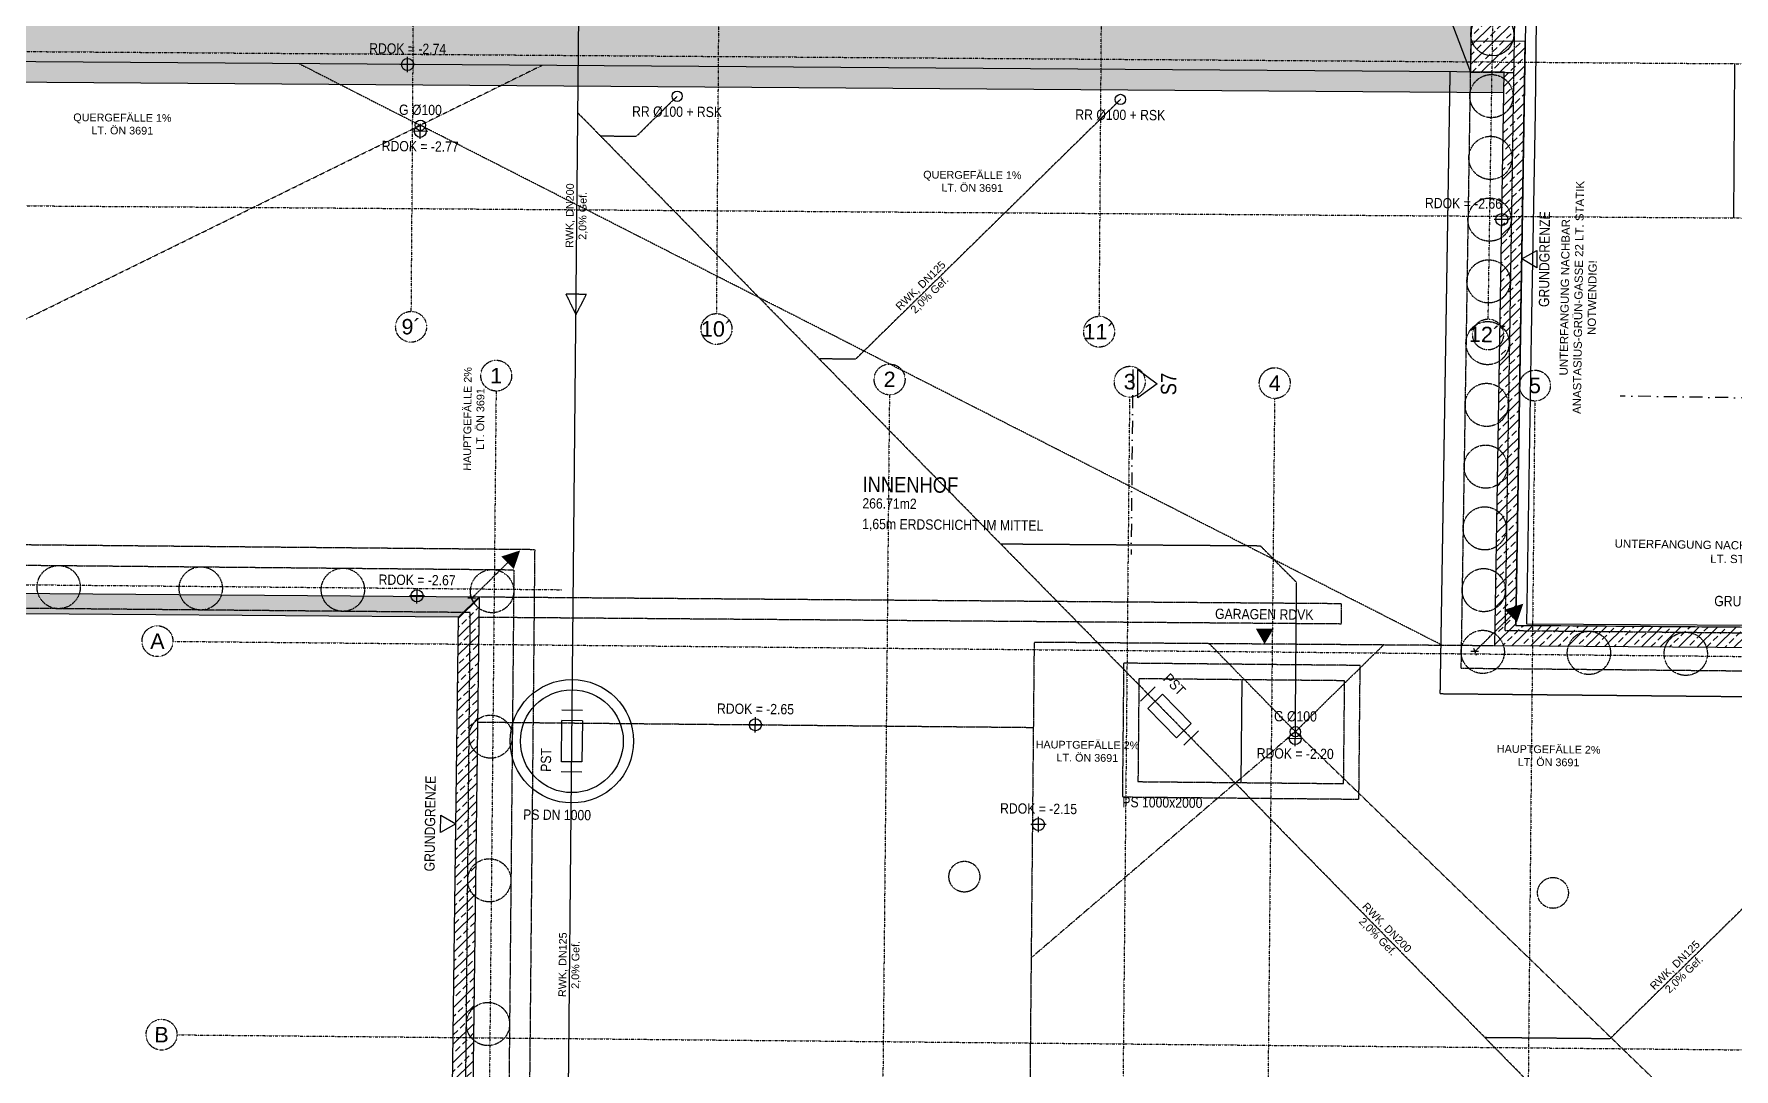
# Model space of a CAD drawing. Header units: millimetres. Extents: x 129024 to 200890, y -97881 to 32593.
# Drawn here: x 157129 to 173659, y -30143 to -20079 of the extents above; entities that cross this region are included whole.
import ezdxf
from ezdxf.enums import TextEntityAlignment as Align

# ---------------------------------------------------------------- set-up
doc = ezdxf.new("R2010")
doc.units = ezdxf.units.MM
for name, pattern in [('ACAD_ISO08W100', [36, 24, -3, 6, -3]), ('DASHDOT', [1, 0.5, -0.25, 0, -0.25]), ('HIDDEN', [0.375, 0.25, -0.125]), ('HIDDEN2', [0.1875, 0.125, -0.0625]), ('STRICHPUNKT', [1, 0.5, -0.25, 0, -0.25]), ('STRICHPUNKTX2', [2, 1, -0.5, 0, -0.5])]:
    doc.linetypes.add(name, pattern=pattern)
for name, color, linetype in [('00-TXT---------M0', 8, 'Continuous'), ('01-HID-G00-Lk2-ENTWÄSSERUNG', 8, 'HIDDEN2'), ('01-SCH-G00-Lk2-M0', 8, 'STRICHPUNKTX2'), ('01-SYM-G00-Lk2-M0', 8, 'Continuous'), ('01-TXT---------M0', 1, 'Continuous'), ('01-TXT---------PP', 1, 'Continuous'), ('01-TXT-G00-Lk2-M0', 1, 'Continuous'), ('02-AXO-G00-Lk2-M0', 8, 'STRICHPUNKT'), ('02-DIM-G00-Lk2-ACHSEN', 251, 'Continuous'), ('02-FIL-G00-Lk2-LILA', 223, 'Continuous'), ('02-FIL-G00-Lk2-STB', 8, 'Continuous'), ('02-HID-G00-Lk2-M0', 8, 'HIDDEN2'), ('02-TWA-G00-Lk2-M0', 4, 'Continuous'), ('02-TWB-G00-Lk2-M0', 5, 'Continuous'), ('02-WDA-G00-Lk2-M0', 8, 'Continuous'), ('02_PKW-G00-Lk2-M0', 6, 'Continuous'), ('03-SYM-G00-LK2-M0', 8, 'Continuous'), ('03-TXT-G00-Lk2-M0', 8, 'Continuous'), ('07-RWK-G00-Lk2-M0', 150, 'HIDDEN'), ('07-RWK-G00-Lk2-TXT', 150, 'Continuous'), ('07-SYM-G00-Lk2-M0', 8, 'Continuous'), ('07-TXT---------M0', 8, 'Continuous'), ('09-FIL-G00-LK2-BLAU', 161, 'Continuous'), ('09-NAT-G00-Lk2-PFLANZEN', 9, 'Continuous'), ('09-VER-G00-Lk2-GRUNDSTÜCKSGRENZE', 161, 'Continuous')]:
    doc.layers.add(name, color=color, linetype=linetype)
doc.layers.add('E_ERDUNG', color=150, linetype='ACAD_ISO08W100', true_color=0x0f87ff)
doc.styles.add('ARIAL', font='arial.ttf', dxfattribs={"width": 0.85})
doc.styles.add('ET_LEGENDE - Wohnung$0$ROMANS', font='romans.shx', dxfattribs={"width": 0.6})
doc.styles.get("Standard").update_dxf_attribs({"font": 'arial.ttf'})
doc.dimstyles.new('pp chromy&schneider', dxfattribs={"dimscale": 0.005, "dimtxt": 25, "dimasz": 10, "dimexe": 0, "dimexo": 0, "dimgap": 5, "dimtad": 1, "dimdec": 1, "dimlfac": 100, "dimrnd": 0.1, "dimzin": 9, "dimdsep": 46, "dimtxsty": 'ARIAL', "dimblk": 'c&s kote', "dimcen": 0, "dimse1": 1, "dimse2": 1, "dimclrd": 8, "dimclrt": 8, "dimadec": 0, "dimazin": 0, "dimtfac": 0.75, "dimtdec": 1, "dimtix": 1, "dimtmove": 2, "dimatfit": 0, "dimldrblk": 'NONE', "dimfxl": 1, "dimtolj": 1, "dimlwd": -1, "dimarcsym": 0})
pattern_1 = [(44.45009, (103083.84, -85315.77), (-88.93653, 90.66032), []), (44.45009, (103173.64, -85316.63), (-88.93653, 90.66032), [63.5, -31.75])]

# ---------------------------------------------------------------- blocks, each defined once
blk = doc.blocks.new('*U221')
for p, q in [((0, 0), (445, 445)), ((48, 0), (-48, 0)), ((-18, 44), (18, -44))]:
    blk.add_line(p, q)
blk.add_solid([(368, 523), (600, 600), (523, 368)])
at = {"style": 'ET_LEGENDE - Wohnung$0$ROMANS', "width": 0.6, "flags": 1}
for tag, p in [('RAUMBUCHNUMMER', (0, -300)), ('ANLAGE', (0, -450))]:
    blk.add_attdef(tag, text='', height=100, dxfattribs=at).set_placement(p, align=Align.MIDDLE)
for tag, p in [('TEILANLAGE_NR', (0, -600)), ('KOMPONENTE', (0, -750)), ('KOMPONENTE_NR', (0, -900)), ('BEZEICHNUNG', (0, -1050)), ('TYP', (0, -1200)), ('HERSTELLER', (0, -1350)), ('MODEL', (0, -1500)), ('LEISTUNG_MAX', (0, -1650)), ('SPEZIFISCH_1', (0, -1800)), ('SPEZIFISCH_2', (0, -1950)), ('SPEZIFISCH_3', (0, -2100)), ('SPEZIFISCH_4', (0, -2250)), ('GEWERKE_CODE', (0, -2550)), ('SPEZIFISCH_5', (0, -2400)), ('LV_POS', (0, -2700)), ('PLATZHALTER_1', (0, -3000)), ('ZAEHLER', (0, -2850)), ('PLATZHALTER_2', (0, -3150)), ('PLATZHALTER_3', (0, -3300)), ('ET_SPEZIFISCH_1', (0, -3600)), ('JOBLISTE_VDMA', (0, -3450)), ('ET_SPEZIFISCH_2', (0, -3750)), ('ET_SPEZIFISCH_3', (0, -3900)), ('ET_SPEZIFISCH_4', (0, -4050)), ('ET_SPEZIFISCH_5', (0, -4200)), ('ET_SPEZIFISCH_6', (0, -4350)), ('ET_SPEZIFISCH_7', (0, -4500))]:
    blk.add_attdef(tag, text='', height=100, dxfattribs=at).set_placement(p, align=Align.MIDDLE_CENTER)
blk = doc.blocks.new('*U234')
for p, q in [((0, 0), (445, 445)), ((48, 0), (-48, 0)), ((-18, 44), (18, -44))]:
    blk.add_line(p, q)
blk.add_solid([(368, 523), (600, 600), (523, 368)])
at = {"style": 'ET_LEGENDE - Wohnung$0$ROMANS', "width": 0.6, "flags": 1}
for tag, p in [('RAUMBUCHNUMMER', (0, -300)), ('ANLAGE', (0, -450))]:
    blk.add_attdef(tag, text='', height=100, dxfattribs=at).set_placement(p, align=Align.MIDDLE)
for tag, p in [('TEILANLAGE_NR', (0, -600)), ('KOMPONENTE', (0, -750)), ('KOMPONENTE_NR', (0, -900)), ('BEZEICHNUNG', (0, -1050)), ('TYP', (0, -1200)), ('HERSTELLER', (0, -1350)), ('MODEL', (0, -1500)), ('LEISTUNG_MAX', (0, -1650)), ('SPEZIFISCH_1', (0, -1800)), ('SPEZIFISCH_2', (0, -1950)), ('SPEZIFISCH_3', (0, -2100)), ('SPEZIFISCH_4', (0, -2250)), ('GEWERKE_CODE', (0, -2550)), ('SPEZIFISCH_5', (0, -2400)), ('LV_POS', (0, -2700)), ('PLATZHALTER_1', (0, -3000)), ('ZAEHLER', (0, -2850)), ('PLATZHALTER_2', (0, -3150)), ('PLATZHALTER_3', (0, -3300)), ('ET_SPEZIFISCH_1', (0, -3600)), ('JOBLISTE_VDMA', (0, -3450)), ('ET_SPEZIFISCH_2', (0, -3750)), ('ET_SPEZIFISCH_3', (0, -3900)), ('ET_SPEZIFISCH_4', (0, -4050)), ('ET_SPEZIFISCH_5', (0, -4200)), ('ET_SPEZIFISCH_6', (0, -4350)), ('ET_SPEZIFISCH_7', (0, -4500))]:
    blk.add_attdef(tag, text='', height=100, dxfattribs=at).set_placement(p, align=Align.MIDDLE_CENTER)
blk = doc.blocks.new('01-HK3')
blk.add_lwpolyline([(0, 0), (0.0423, 0.0732), (-0.0423, 0.0732)], close=True)
at = {"color": 0, "style": 'ARIAL', "width": 0.85}
blk.add_attdef('HEIGHT', text='', height=0.05, dxfattribs=at).set_placement((0, 0.35), align=Align.TOP_CENTER)
blk = doc.blocks.new('03-rar')
blk.add_circle((0, 0), 0.05)
at = {"layer": '01-TXT---------M0', "color": 8, "style": 'ARIAL', "width": 0.85}
blk.add_attdef('RR', text='', height=0.1, dxfattribs=at).set_placement((0, 0.1), align=Align.CENTER)
blk = doc.blocks.new('01-SQM')
at = {"layer": '01-TXT---------M0', "color": 1, "style": 'ARIAL', "width": 0.85}
blk.add_attdef('ROOM', (0, 0), '', height=0.15, dxfattribs=at)
blk.add_attdef('AREA', text='', height=0.1, dxfattribs=at).set_placement((0, -0.06), align=Align.TOP_LEFT)
at = {"layer": '01-TXT---------PP', "color": 1, "style": 'ARIAL', "width": 0.85}
blk.add_attdef('NR', text='', height=0.15, dxfattribs=at).set_placement((-0.117, 0), align=Align.RIGHT)
blk.add_attdef('FLOOR', text='', height=0.1, dxfattribs=at).set_placement((0, -0.26), align=Align.TOP_LEFT)
blk = doc.blocks.new('03-PST')
for p, q in [((0, -0.1), (0, 0.1)), ((0.1, -0.1), (0.1, 0.1)), ((0.1, 0.1), (0.5, 0.1)), ((0.5, -0.1), (0.5, 0.1)), ((0.6, -0.1), (0.6, 0.1)), ((0.5, -0.1), (0.1, -0.1))]:
    blk.add_line(p, q)
at = {"layer": '01-TXT---------M0', "color": 8, "style": 'ARIAL', "width": 0.85}
blk.add_attdef('KS', text='', height=0.1, dxfattribs=at).set_placement((0, 0.3), align=Align.TOP_LEFT)
blk = doc.blocks.new('schnittführung')
at = {"color": 4, "linetype": 'DASHDOT', "ltscale": 0.25}
blk.add_line((0.237, -0.138), (0.237, 1.662), dxfattribs=at)
blk.add_line((0.237, -0.138), (0.237, 1.662), dxfattribs=at)
blk.add_line((0.237, -0.138), (0.237, 1.662), dxfattribs=at)
at = {"color": 4}
blk.add_lwpolyline([(0.187, 0.138), (0.187, -0.138), (0, 0)], close=True, dxfattribs=at)
at = {"layer": '07-TXT---------M0', "color": 9, "style": 'ARIAL', "text_generation_flag": 6, "width": 0.85}
blk.add_attdef('SCHNITT', text='', height=0.15, rotation=270, dxfattribs=at).set_placement((-0.037, 0), align=Align.CENTER)
blk = doc.blocks.new('01-HK2')
for p, q in [((0.098, 0), (-0.098, 0)), ((0, -0.098), (0, 0.098))]:
    blk.add_line(p, q)
blk.add_circle((0, 0), 0.0773)
at = {"layer": '01-TXT---------M0', "color": 8, "style": 'ARIAL', "width": 0.85}
blk.add_attdef('HEIGHT', text='', height=0.1, rotation=360, dxfattribs=at).set_placement((0, 0.132), align=Align.BOTTOM_CENTER)
blk = doc.blocks.new('01-hk4')
blk.add_lwpolyline([(0, 0, 0, 0.270625, 0), (0, 0.234375, 0.270625, 0.270625, 0)], format="xyseb")
at = {"layer": '00-TXT---------M0', "color": 8, "style": 'ARIAL', "width": 0.85}
blk.add_attdef('HEIGHT', text='', height=0.1, dxfattribs=at).set_placement((0, 0.35), align=Align.CENTER)
blk = doc.blocks.new('c&s kote')
at = {"color": 8}
for p, q in [((0, -2), (0, 2)), ((0, 2), (0, -2)), ((-2, 0), (2, 0)), ((2, 0), (-2, 0))]:
    blk.add_line(p, q, dxfattribs=at)
blk.add_circle((0, 0), 0.5, dxfattribs=at)
blk = doc.blocks.new('*D555')
at = {"layer": '02-DIM-G00-Lk2-ACHSEN', "color": 8, "transparency": 16777216}
blk.add_arc((189767, -26285), 378, 359.4577, 89.4425, dxfattribs=at)
at = {"layer": 'Defpoints', "color": 0, "transparency": 16777216}
for p in [(189791, -23821), (158479, -25985), (190096, -26099), (192167, -26308), (189455, -58747)]:
    blk.add_point(p, dxfattribs=at)
at = {"layer": '02-DIM-G00-Lk2-ACHSEN', "color": 8, "transparency": 16777216, "xscale": 0.05, "yscale": 0.05, "zscale": 0.05}
for p, rotation in [((189771, -25907), 179.44630059339), ((190145, -26289), 269.4538743099132)]:
    blk.add_blockref('c&s kote', p, dxfattribs=dict(at, rotation=rotation))
at = {"layer": '02-DIM-G00-Lk2-ACHSEN', "color": 8, "transparency": 16777216, "insert": (190037, -26020), "char_height": 0.125, "attachment_point": 5, "rotation": 314.4501, "style": 'ARIAL'}
blk.add_mtext('\\A1;90.00°', dxfattribs=at)
blk = doc.blocks.new('_None')
blk = doc.blocks.new('*D522')
at = {"layer": '02-DIM-G00-Lk2-ACHSEN', "color": 8, "transparency": 16777216}
blk.add_arc((171470, -9952), 842, 359.5958, 89.1022, dxfattribs=at)
at = {"layer": 'Defpoints', "color": 0, "transparency": 16777216}
for p in [(171537, -5652), (172204, -9538), (148721, -9790), (174038, -9970), (171269, -22851)]:
    blk.add_point(p, dxfattribs=at)
at = {"layer": '02-DIM-G00-Lk2-ACHSEN', "color": 8, "transparency": 16777216, "xscale": 0.05, "yscale": 0.05, "zscale": 0.05}
for p, rotation in [((171483, -9110), 179.103852686887), ((172312, -9958), 269.5940915362349)]:
    blk.add_blockref('c&s kote', p, dxfattribs=dict(at, rotation=rotation))
at = {"layer": '02-DIM-G00-Lk2-ACHSEN', "color": 8, "transparency": 16777216, "insert": (172072, -9363), "char_height": 0.125, "attachment_point": 5, "rotation": 314.349, "style": 'ARIAL'}
blk.add_mtext('\\A1;89.51°', dxfattribs=at)
blk = doc.blocks.new('*D523')
at = {"layer": '02-DIM-G00-Lk2-ACHSEN', "color": 8, "transparency": 16777216}
blk.add_arc((167569, -11374), 501, 359.5981, 89.5867, dxfattribs=at)
at = {"layer": 'Defpoints', "color": 0, "transparency": 16777216}
for p in [(167610, -5625), (148700, -11240), (168004, -11127), (174028, -11420), (167487, -22824)]:
    blk.add_point(p, dxfattribs=at)
at = {"layer": '02-DIM-G00-Lk2-ACHSEN', "color": 8, "transparency": 16777216, "xscale": 0.05, "yscale": 0.05, "zscale": 0.05}
for p, rotation in [((167572, -10873), 179.5895318791225), ((168070, -11378), 269.5952504279367)]:
    blk.add_blockref('c&s kote', p, dxfattribs=dict(at, rotation=rotation))
at = {"layer": '02-DIM-G00-Lk2-ACHSEN', "color": 8, "transparency": 16777216, "insert": (167926, -11023), "char_height": 0.125, "attachment_point": 5, "rotation": 314.5924, "style": 'ARIAL'}
blk.add_mtext('\\A1;90.00°', dxfattribs=at)
blk = doc.blocks.new('*D537')
at = {"layer": '02-DIM-G00-Lk2-ACHSEN', "color": 8, "transparency": 16777216}
blk.add_arc((161316, -55407), 947, 178.7656, 269.4471, dxfattribs=at)
at = {"layer": 'Defpoints', "color": 0, "transparency": 16777216}
for p in [(161622, -23551), (158274, -55341), (160488, -55865), (191881, -56067), (161287, -58477)]:
    blk.add_point(p, dxfattribs=at)
at = {"layer": '02-DIM-G00-Lk2-ACHSEN', "color": 8, "transparency": 16777216, "xscale": 0.05, "yscale": 0.05, "zscale": 0.05}
for p, rotation in [((160370, -55386), 88.76408441988075), ((161307, -56353), 359.4485741282728)]:
    blk.add_blockref('c&s kote', p, dxfattribs=dict(at, rotation=rotation))
at = {"layer": '02-DIM-G00-Lk2-ACHSEN', "color": 8, "transparency": 16777216, "insert": (160637, -56065), "char_height": 0.125, "attachment_point": 5, "rotation": 314.1063, "style": 'ARIAL'}
blk.add_mtext('\\A1;90.69°', dxfattribs=at)
blk = doc.blocks.new('*D538')
at = {"layer": '02-DIM-G00-Lk2-ACHSEN', "color": 8, "transparency": 16777216}
blk.add_arc((189482, -56015), 916, 269.4532, 358.7594, dxfattribs=at)
at = {"layer": 'Defpoints', "color": 0, "transparency": 16777216}
for p in [(189791, -23821), (158274, -55341), (191881, -56067), (189929, -56815), (189455, -58747)]:
    blk.add_point(p, dxfattribs=at)
at = {"layer": '02-DIM-G00-Lk2-ACHSEN', "color": 8, "transparency": 16777216, "xscale": 0.05, "yscale": 0.05, "zscale": 0.05}
for p, rotation in [((190398, -56035), 88.7610078103221), ((189473, -56931), 179.4516507379268)]:
    blk.add_blockref('c&s kote', p, dxfattribs=dict(at, rotation=rotation))
at = {"layer": '02-DIM-G00-Lk2-ACHSEN', "color": 8, "transparency": 16777216, "insert": (190119, -56673), "char_height": 0.125, "attachment_point": 5, "rotation": 44.1063, "style": 'ARIAL'}
blk.add_mtext('\\A1;89.31°', dxfattribs=at)
blk = doc.blocks.new('*D542')
at = {"layer": '02-DIM-G00-Lk2-ACHSEN', "color": 8, "transparency": 16777216}
blk.add_line((173664, -20368), (173654, -21868), dxfattribs=at)
at = {"layer": 'Defpoints', "color": 0, "transparency": 16777216}
for p in [(173964, -20370), (173654, -21868), (173954, -21870)]:
    blk.add_point(p, dxfattribs=at)
at = {"layer": '02-DIM-G00-Lk2-ACHSEN', "color": 8, "transparency": 16777216, "xscale": 0.05, "yscale": 0.05, "zscale": 0.05}
for p, rotation in [((173664, -20368), 89.59237054956323), ((173654, -21868), 269.5923705495632)]:
    blk.add_blockref('c&s kote', p, dxfattribs=dict(at, rotation=rotation))
at = {"layer": '02-DIM-G00-Lk2-ACHSEN', "color": 8, "transparency": 16777216, "insert": (173659, -21118), "char_height": 0.125, "attachment_point": 5, "rotation": 89.5924, "style": 'ARIAL'}
blk.add_mtext('\\A1;150000', dxfattribs=at)

msp = doc.modelspace()

# ---------------------------------------------------------------- hatches: boundary and pattern name
at = {"layer": '02-FIL-G00-Lk2-LILA'}
h = msp.add_hatch(dxfattribs=at)
h.set_pattern_fill('HONEY', color=256, scale=20, angle=106.49662873, style=0)
h.set_pattern_definition([(359.45009, (103083.837, -85315.77), (95.773412, 54.075892), [63.5, -127]), (119.45009, (103083.837, -85315.77), (-94.717802, 55.904262), [63.5, -127]), (59.45009, (103083.837, -85315.77), (1.05561, 109.980154), [-127, 63.5])])
h.paths.add_polyline_path([(171424.2247, -20452.0922), (146086.396, -20271.6753), (146283.5554, -20473.199), (171421.0113, -20652.0328)])
at = {"layer": '02-FIL-G00-Lk2-STB'}
h = msp.add_hatch(dxfattribs=at)
h.set_pattern_fill('ANSI33', color=256, scale=20, angle=106.49662873, style=0)
h.set_pattern_definition(pattern_1)
h.paths.add_polyline_path([(148597.2016, -7998.5256), (148394.2449, -8198.1508), (148365.7268, -10137.7502), (153127.0102, -10171.6231), (153377.0082, -10173.4016), (171054.4824, -10299.1633), (170924.1307, -18648.4473), (170920.2274, -18898.4642), (170903.8365, -19948.3358), (171093.8279, -20444.0036), (171255.3125, -10100.587), (148568.6679, -9939.1889)])
h = msp.add_hatch(dxfattribs=at)
h.set_pattern_fill('ANSI33', color=256, scale=20, angle=106.49662873, style=0)
h.set_pattern_definition(pattern_1)
h.paths.add_polyline_path([(171669.4518, -10479.0159, 0.9258367084), (171252.2641, -10442.8056), (171251.2977, -10504.7103, 0.9314361454)])
h.paths.add_polyline_path([(171660.0784, -11079.3985, 0.9258367084), (171242.8908, -11043.1883), (171241.9243, -11105.093, 0.9314361454)])
h.paths.add_polyline_path([(171650.705, -11679.7811, 0.9258367085), (171233.5174, -11643.5709), (171232.5509, -11705.4756, 0.9314361455)])
h.paths.add_polyline_path([(171641.3317, -12280.1637, 0.9258367077), (171224.1441, -12243.9535), (171223.1776, -12305.8582, 0.9314361447)])
h.paths.add_polyline_path([(171631.9583, -12880.5463, 0.9258367077), (171214.7707, -12844.3361), (171213.8042, -12906.2408, 0.9314361447)])
h.paths.add_polyline_path([(171622.585, -13480.929, 0.9258367078), (171205.3973, -13444.7187), (171204.4309, -13506.6234, 0.9314361448)])
h.paths.add_polyline_path([(171613.2116, -14081.3116, 0.925836707), (171196.024, -14045.1014), (171195.0575, -14107.0061, 0.931436144)])
h.paths.add_polyline_path([(171603.8382, -14681.6942, 0.925836707), (171186.6506, -14645.484), (171185.6841, -14707.3887, 0.931436144)])
h.paths.add_polyline_path([(171594.4649, -15282.0768, 0.9258367071), (171177.2773, -15245.8666), (171176.3108, -15307.7713, 0.9314361441)])
h.paths.add_polyline_path([(171167.9039, -15846.2492), (171166.9374, -15908.1539, 0.9314361433), (171585.0915, -15882.4594, 0.9258367063)])
h.paths.add_polyline_path([(171575.7182, -16482.8421, 0.9258367063), (171158.5305, -16446.6318), (171157.5641, -16508.5365, 0.9314361433)])
h.paths.add_polyline_path([(171149.1572, -17047.0145), (171148.1907, -17108.9191, 0.9314361434), (171566.3448, -17083.2247, 0.9258367064)])
h.paths.add_polyline_path([(171556.9714, -17683.6073, 0.9258367056), (171139.7838, -17647.3971), (171138.8173, -17709.3018, 0.9314361426)])
h.paths.add_polyline_path([(171130.4104, -18247.7797), (171129.444, -18309.6844, 0.9314361417), (171547.5981, -18283.9899, 0.9258367048)])
h.paths.add_polyline_path([(171121.0371, -18848.1623), (171120.0706, -18910.067, 0.9314361427), (171538.2247, -18884.3725, 0.9258367057)])
h.paths.add_polyline_path([(171111.6637, -19448.5449), (171110.6973, -19510.4496, 0.9314361419), (171528.8514, -19484.7552, 0.9258367049)])
h.paths.add_polyline_path([(171102.2904, -20048.9275), (171101.3239, -20110.8322, 0.0479018492), (171110.4006, -20149.9381), (171507.6015, -20152.7707, 0.0823010963), (171519.478, -20085.1378, 0.9258367049)])
h = msp.add_hatch(dxfattribs=at)
h.set_pattern_fill('ANSI33', color=256, scale=20, angle=106.49662873, style=0)
h.set_pattern_definition(pattern_1)
h.paths.add_polyline_path([(171093.7383, -20449.7389), (171093.8279, -20444.0036), (170903.8365, -19948.3358), (146088.0688, -19771.7906), (145845.3999, -19273.4747), (145497.5076, -19518.3866), (145417.8614, -24935.3632), (145974.4555, -25140.575), (146014.9034, -25140.9531), (146086.396, -20271.6753)])
h = msp.add_hatch(dxfattribs=at)
h.set_pattern_fill('ANSI33', color=256, scale=20, angle=106.49662873, style=0)
h.set_pattern_definition(pattern_1)
h.paths.add_polyline_path([(171629.0472, -20153.6368), (171100.7144, -20149.869), (171096.0325, -20449.7553), (171424.2247, -20452.0922), (171334.6071, -26028.2233), (176518.4945, -26067.435), (176515.8032, -26347.8284), (176765.7917, -26350.2278), (176770.4074, -25869.3347), (171537.8227, -25829.7547)])
h = msp.add_hatch(dxfattribs=at)
h.set_pattern_fill('ANSI33', color=256, scale=20, angle=106.49662873, style=0)
h.set_pattern_definition(pattern_1)
h.paths.add_polyline_path([(146010.7087, -25432.5203), (146014.9847, -25140.9538), (145814.9093, -25139.0835), (145807.6772, -25630.9628), (161255.0372, -25749.9176), (161457.5708, -25551.4713)])
h = msp.add_hatch(dxfattribs=at)
h.set_pattern_fill('ANSI33', color=256, scale=20, angle=106.49662873, style=0)
h.set_pattern_definition(pattern_1)
h.paths.add_polyline_path([(161457.5708, -25551.4713), (161255.0372, -25749.9176), (161129.4329, -35650.5841), (161695.784, -35656.02), (161698.1834, -35406.0315), (161332.596, -35402.5225)])

# ---------------------------------------------------------------- linework, layer by layer
at = {"layer": '01-HID-G00-Lk2-ENTWÄSSERUNG'}
for p in [(159709.3814, -20368.6772), (162069.8068, -20385.4845), (156720.7511, -23012.1748), (170824.2093, -26024.3626)]:
    msp.add_line(p, (160885.4113, -20967.0899), dxfattribs=at)
for points in [[(169393.5369, -26863.08), (168556.3872, -26007.2084)], [(169393.5367, -26863.08), (170250.4283, -26020.0224)], [(169393.5368, -26863.0801), (166824.5004, -29061.2511)], [(169393.5368, -26863.0801), (176445.2602, -33697.5353)]]:
    msp.add_lwpolyline(points, dxfattribs=at)
at = {"layer": '02-AXO-G00-Lk2-M0'}
msp.add_line((171268.5683, -22851.004), (171537.0771, -5652.479), dxfattribs=at)
for points in [[(160797.5368, -22776.5106), (160919.8985, -5576.9458)], [(163767.4616, -22797.6393), (163889.8234, -5598.0746)], [(167487.3675, -22824.1036), (167609.7292, -5624.5389)], [(145987.9649, -20171.0885), (173964.2234, -20370.1182), (173964.2234, -20370.1182)], [(145965.912, -21670.9696), (173953.5523, -21870.0803), (173953.5523, -21870.0803)], [(161621.9597, -23551.0557), (161286.7388, -58476.8888)], [(165446.7835, -23587.7667), (165111.5626, -58513.5998)], [(167781.6757, -23610.1772), (167446.4548, -58536.0103)], [(169191.611, -23623.7099), (168856.3901, -58549.543)], [(171721.4945, -23647.9919), (171386.2736, -58573.825)], [(129324.1013, -25174.8125), (162261.567, -25482.6383)], [(158479.1939, -25984.7041), (192166.906, -26308.0414)], [(158519.1117, -29810.2622), (192130.195, -30132.864)]]:
    msp.add_lwpolyline(points, dxfattribs=at)
for centre in [(160795.3315, -22926.4987), (163765.2564, -22947.6275), (167485.1622, -22974.0917), (171267.5012, -23001.0002), (161623.3993, -23401.0627), (165448.2232, -23437.7736), (167783.1154, -23460.1841), (169193.0507, -23473.7168), (171722.9341, -23497.9988), (158329.2008, -25983.2645), (158369.1186, -29808.8225)]:
    msp.add_circle(centre, 150, dxfattribs=at)
at = {"layer": '02-FIL-G00-Lk2-STB'}
for points in [[(170903.8365, -19948.3358), (171096.0325, -20449.7553)], [(161457.5708, -25551.4713), (161255.0372, -25749.9176)]]:
    msp.add_lwpolyline(points, dxfattribs=at)
at = {"layer": '02-HID-G00-Lk2-M0', "color": 4}
for p, q in [((171684.1679, -9683.6274), (171431.3205, -25879.0078)), ((171257.6067, -10100.6034), (171003.2693, -26244.9164)), ((161371.2799, -25704.5225), (134239.0742, -25450.8913)), ((161165.2386, -47171.4584), (161371.2799, -25704.5225)), ((171431.3205, -25879.0078), (188789.263, -26045.6107)), ((171003.2693, -26244.9164), (176516.2831, -26297.8307))]:
    msp.add_line(p, q, dxfattribs=at)
at = {"layer": '02-HID-G00-Lk2-M0'}
for points in [[(170896.0304, -20448.3312), (170799.3652, -26492.9708), (176513.8837, -26547.8192)], [(146017.9199, -24940.9725), (161997.2034, -25090.3465), (161895.7748, -35657.9395)], [(161457.5797, -25551.4819), (169839.9938, -25616.032), (169838.4537, -25816.0261), (161456.541, -25751.4798)]]:
    msp.add_lwpolyline(points, dxfattribs=at)
at = {"layer": '02-HID-G00-Lk2-M0', "color": 4}
for points in [[(171096.0325, -20449.7553), (171516.037, -20452.7453)], [(146014.9861, -25140.9538), (161795.2926, -25288.4678), (161698.9512, -35326.0352)]]:
    msp.add_lwpolyline(points, dxfattribs=at)
for centre in [(171300.1143, -20683.5049), (171290.7409, -21283.8875), (171281.3676, -21884.2701), (171271.9942, -22484.6527), (171262.6209, -23085.0354), (171253.2475, -23685.418), (171243.8741, -24285.8006), (171234.5008, -24886.1832), (157368.6199, -25457.0965), (158750.3569, -25470.013), (160132.0938, -25482.9294), (161583.2863, -25496.4951), (171225.1274, -25486.5658), (171215.7541, -26086.9485), (172247.7961, -26096.8541), (173189.7741, -26105.8953), (161569.7094, -26911.0392), (161556.3008, -28308.0425), (161542.8923, -29705.0458)]:
    msp.add_circle(centre, 210, dxfattribs=at)
at = {"layer": '02-TWA-G00-Lk2-M0'}
msp.add_line((171257.6067, -10100.6034), (171096.0325, -20449.7553), dxfattribs=at)
for points in [[(176765.7917, -26350.2278), (176770.4074, -25869.3347), (171537.8227, -25829.7547), (171629.0472, -20153.6368), (171100.7144, -20149.869)], [(146086.396, -20271.6753), (146010.7087, -25432.5203), (161457.5708, -25551.4713), (161332.596, -35402.5225), (176427.505, -35547.4047)], [(176427.505, -35547.4047), (176518.4945, -26067.435), (171334.6071, -26028.2233), (171424.2247, -20452.0922), (146086.396, -20271.6753), (146014.9034, -25140.9531)]]:
    msp.add_lwpolyline(points, dxfattribs=at)
at = {"layer": '02-TWA-G00-Lk2-M0', "linetype": 'HIDDEN2'}
for points in [[(166853.5078, -25994.3275), (166808.5952, -30743.3792)], [(171334.6071, -26028.2233), (166853.5078, -25994.3276)], [(161440.9065, -26769.4097), (166845.63, -26821.2847)]]:
    msp.add_lwpolyline(points, dxfattribs=at)
for points in [[(170023.934, -26219.1015), (167724.04, -26197.0269), (167711.5631, -27496.9671), (170011.4571, -27519.0416)], [(169872.5013, -26367.655), (167872.5934, -26348.4597), (167862.9958, -27348.4136), (169862.9037, -27367.6089)]]:
    msp.add_lwpolyline(points, close=True, dxfattribs=at)
at = {"layer": '02-TWA-G00-Lk2-M0'}
for centre, radius in [((171309.4877, -20083.1223), 210), ((162358.6205, -26955.6952), 600), ((162358.6205, -26955.6952), 500)]:
    msp.add_circle(centre, radius, dxfattribs=at)
at = {"layer": '02-TWB-G00-Lk2-M0'}
msp.add_lwpolyline([(189184.8383, -7788.0671), (188825.2094, -25775.463), (188756.7243, -25775.2752), (188756.3082, -25918.8575), (171644.2507, -25817.8952), (171691.1852, -23003.6579), (171727.251, -20840.8822), (171763.3186, -17534.1062), (171807.3596, -13682.092), (171840.0936, -7824.4043), (176236.4816, -7784.6371), (176233.768, -7484.6494), (189184.8383, -7788.0671)], dxfattribs=at)
at = {"layer": '02-WDA-G00-Lk2-M0'}
msp.add_lwpolyline([(171421.0113, -20652.0328), (146283.5554, -20473.199), (146213.1226, -25434.079)], dxfattribs=at)
at = {"layer": '02_PKW-G00-Lk2-M0', "linetype": 'HIDDEN'}
for p, q in [((170896.0304, -20448.3312), (170799.3652, -26492.9708)), ((170801.6592, -26492.9928), (176513.8837, -26547.8192))]:
    msp.add_line(p, q, dxfattribs=at)
at = {"layer": '03-SYM-G00-LK2-M0'}
for points in [[(157861.514, -21155.5825, 0, 0, 0), (158111.5077, -21157.3611, 50, 0, 0), (158261.5039, -21158.4282, 0, 0, 0)], [(166375.5638, -21714.6662, 0, 0, 0), (166125.5701, -21712.8877, 50, 0, 0), (165975.5739, -21711.8206, 0, 0, 0)], [(161606.3883, -23948.8088, 0, 0, 0), (161608.1668, -23698.8151, 50, 0, 0), (161609.2339, -23548.8189, 0, 0, 0)], [(167244.6774, -27253.7813, 0, 0, 0), (167494.6659, -27256.1807, 50, 0, 0), (167644.659, -27257.6204, 0, 0, 0)], [(171729.2885, -27296.825, 0, 0, 0), (171979.2769, -27299.2244, 50, 0, 0), (172129.27, -27300.664, 0, 0, 0)]]:
    msp.add_lwpolyline(points, format="xyseb", dxfattribs=at)
at = {"layer": '07-RWK-G00-Lk2-M0'}
for p, q in [((162417.2576, -20846.4413), (176134.5055, -34829.5595)), ((176217.765, -26154.9591), (172451.7406, -29849.3775)), ((172451.7406, -29849.3775), (171237.583, -29837.7239))]:
    msp.add_line(p, q, dxfattribs=at)
for points in [[(164970.8161, -35147.4291), (162306.0678, -32431.0321), (162426.4565, -19888.0257)], [(162986.4958, -21073.3045), (163382.4824, -20684.8471)], [(167692.6816, -20715.8214), (165117.3704, -23241.5514), (164763.4959, -23238.1549)], [(162636.512, -21069.9453), (162986.4958, -21073.3045)], [(162398.4078, -22810.3553), (162500.3227, -22611.3243), (162300.3319, -22609.4047), (162398.4078, -22810.3553)], [(169055.2452, -25057.7847), (166530.9107, -25039.826)], [(169405.0415, -25412.5937), (169054.0122, -25056.5341)], [(169393.5368, -26863.0801), (169402.1958, -25812.5836), (169405.0415, -25412.5937)]]:
    msp.add_lwpolyline(points, dxfattribs=at)
at = {"layer": '07-RWK-G00-Lk2-TXT'}
for points in [[(162556.2116, -21998.0166, 0, 0, 0), (162559.0909, -21698.0304, 50, 0, 0), (162560.5305, -21548.0373, 0, 0, 0)], [(166009.9052, -22576.1119, 0, 0, 0), (165795.747, -22786.1982, 50, 0, 0), (165688.6679, -22891.2414, 0, 0, 0)], [(170232.7189, -29027.5811, 0, 0, 0), (170022.6326, -28813.4229, 50, 0, 0), (169917.5895, -28706.3438, 0, 0, 0)], [(162486.3113, -29280.7514, 0, 0, 0), (162489.1906, -28980.7652, 50, 0, 0), (162490.6303, -28830.7721, 0, 0, 0)], [(173344.2754, -29183.938, 0, 0, 0), (173130.1172, -29394.0243, 50, 0, 0), (173023.0381, -29499.0675, 0, 0, 0)]]:
    msp.add_lwpolyline(points, format="xyseb", dxfattribs=at)
at = {"layer": '07-SYM-G00-Lk2-M0'}
msp.add_lwpolyline([(168872.5474, -26358.0573), (168862.9497, -27358.0113)], dxfattribs=at)
at = {"layer": '09-NAT-G00-Lk2-PFLANZEN', "linetype": 'HIDDEN2'}
for centre in [(166175.0267, -28272.398), (171898.3608, -28430.4211)]:
    msp.add_ellipse(centre, major_axis=(-85.5687, -123.199), ratio=1, start_param=3.926990817, end_param=10.2101761242, dxfattribs=at)
at = {"layer": '09-VER-G00-Lk2-GRUNDSTÜCKSGRENZE'}
msp.add_lwpolyline([(188528.9993, -56287.8298), (177367.665, -56053.4002), (160875.1827, -55691.6693), (161255.0372, -25749.9176), (134337.7329, -25542.6367), (134207.7502, -25540.7255), (134445.4422, -9374.574), (134473.5568, -7462.4191), (149467.7538, -7490.1338), (171830.0135, -7649.2242), (171537.8227, -25829.7547), (171672.0437, -25830.1354), (188820.0651, -25962.1865)], close=True, dxfattribs=at)

# ---------------------------------------------------------------- block references
at = {"layer": '01-SCH-G00-Lk2-M0'}
ref = msp.add_blockref('schnittführung', (168048.9146, -23481.6127), dxfattribs=dict(at, xscale=1000, yscale=1000, zscale=1000, rotation=179.4500874523841))
ref.add_attrib('SCHNITT', 'S7', dxfattribs={"layer": '07-TXT---------M0', "color": 9, "height": 150, "rotation": 89.45008745, "style": 'ARIAL', "width": 0.85}).set_placement((168086.1722, -23481.9703), align=Align.TOP_CENTER)
ref = msp.add_blockref('schnittführung', (174210.4693, -23860.8845), dxfattribs=dict(at, xscale=1000, yscale=1000, zscale=1000, rotation=89.15763677714243))
ref.add_attrib('SCHNITT', 'S10', dxfattribs={"layer": '07-TXT---------M0', "color": 9, "height": 150, "rotation": 359.15763678, "style": 'ARIAL', "width": 0.85}).set_placement((174209.9215, -23898.1398), align=Align.TOP_CENTER)
at = {"layer": '01-SYM-G00-Lk2-M0'}
ref = msp.add_blockref('01-HK2', (160761.0281, -20376.1654), dxfattribs=dict(at, xscale=757.5757580624572, yscale=757.5757580613007, zscale=757.5757580681662, rotation=359.4500874686585))
ref.add_attrib('HEIGHT', 'RDOK = -2.74', dxfattribs={"layer": '01-TXT---------M0', "color": 8, "height": 100, "rotation": 359.45008747, "style": 'ARIAL', "width": 0.85}).set_placement((160761.7404, -20301.95), align=Align.BOTTOM_CENTER)
ref = msp.add_blockref('01-HK2', (160884.849, -21025.681), dxfattribs=dict(at, xscale=757.5757580624572, yscale=757.5757580613007, zscale=757.5757580681662, rotation=359.4500874686585))
ref.add_attrib('HEIGHT', 'RDOK = -2.77', dxfattribs={"layer": '01-TXT---------M0', "color": 8, "height": 100, "rotation": 359.45008747, "style": 'ARIAL', "width": 0.85}).set_placement((160883.4271, -21251.4581), align=Align.BOTTOM_CENTER)
ref = msp.add_blockref('01-HK2', (171401.4732, -21883.719), dxfattribs=dict(at, xscale=757.5757580624572, yscale=757.5757580613007, zscale=757.5757580681662, rotation=359.4500874686585))
ref.add_attrib('HEIGHT', 'RDOK = -2.66', dxfattribs={"layer": '01-TXT---------M0', "color": 8, "height": 100, "rotation": 359.45008747, "style": 'ARIAL', "width": 0.85}).set_placement((171402.1855, -21809.5037), align=Align.BOTTOM_RIGHT)
ref = msp.add_blockref('01-HK2', (160852.7399, -25542.0037), dxfattribs=dict(at, xscale=757.5757580624572, yscale=757.5757580613007, zscale=757.5757580681662, rotation=359.4500874686585))
ref.add_attrib('HEIGHT', 'RDOK = -2.67', dxfattribs={"layer": '01-TXT---------M0', "color": 8, "height": 100, "rotation": 359.45008747, "style": 'ARIAL', "width": 0.85}).set_placement((160853.4522, -25467.7883), align=Align.BOTTOM_CENTER)
ref = msp.add_blockref('01-hk4', (169094.0575, -26011.2755), dxfattribs=dict(at, xscale=-640.0000004352173, yscale=640.0000004059359, zscale=640.0000004327276, rotation=359.4500795667895))
ref.add_attrib('HEIGHT', 'GARAGEN RDVK', dxfattribs={"layer": '00-TXT---------M0', "color": 8, "extrusion": (0, 0, -1), "height": 100, "rotation": 0.54992042, "style": 'ARIAL', "text_generation_flag": 2, "width": 0.85}).set_placement((-169090.395, -25800.9816), align=Align.BOTTOM_CENTER)
ref = msp.add_blockref('01-HK2', (164142.9064, -26795.7022), dxfattribs=dict(at, xscale=757.5757580624572, yscale=757.5757580613007, zscale=757.5757580681662, rotation=359.4500874686585))
ref.add_attrib('HEIGHT', 'RDOK = -2.65', dxfattribs={"layer": '01-TXT---------M0', "color": 8, "height": 100, "rotation": 359.45008747, "style": 'ARIAL', "width": 0.85}).set_placement((164143.6187, -26721.4869), align=Align.BOTTOM_CENTER)
ref = msp.add_blockref('01-HK2', (169392.892, -26930.2645), dxfattribs=dict(at, xscale=757.5757580624572, yscale=757.5757580613007, zscale=757.5757580681662, rotation=359.4500874686585))
ref.add_attrib('HEIGHT', 'RDOK = -2.20', dxfattribs={"layer": '01-TXT---------M0', "color": 8, "height": 100, "rotation": 359.45008747, "style": 'ARIAL', "width": 0.85}).set_placement((169391.4701, -27156.0415), align=Align.BOTTOM_CENTER)
ref = msp.add_blockref('01-HK2', (166895.2966, -27765.7853), dxfattribs=dict(at, xscale=757.5757580624572, yscale=757.5757580613007, zscale=757.5757580681662, rotation=359.4500874686585))
ref.add_attrib('HEIGHT', 'RDOK = -2.15', dxfattribs={"layer": '01-TXT---------M0', "color": 8, "height": 100, "rotation": 359.45008747, "style": 'ARIAL', "width": 0.85}).set_placement((166896.0089, -27691.57), align=Align.BOTTOM_CENTER)
at = {"layer": '01-TXT-G00-Lk2-M0', "xscale": 1000, "yscale": 1000, "zscale": 1000, "rotation": 359.4500874460895}
msp.add_blockref('01-SQM', (165184.5243, -24532.438), dxfattribs=at).add_auto_attribs({'ROOM': 'INNENHOF', 'AREA': '266.71m2', 'FLOOR': '1,65m ERDSCHICHT IM MITTEL'})
at = {"layer": '03-SYM-G00-LK2-M0'}
ref = msp.add_blockref('03-rar', (163382.4824, -20684.8471), dxfattribs=dict(at, xscale=1000, yscale=1000, zscale=1000, rotation=359.5923911786662))
ref.add_attrib('RR', 'RR %%c100 + RSK', dxfattribs={"layer": '01-TXT---------M0', "color": 8, "height": 100, "rotation": 359.59239118, "style": 'ARIAL', "width": 0.85}).set_placement((163381.0596, -20884.842), align=Align.CENTER)
at = {"layer": '03-SYM-G00-LK2-M0', "xscale": 1000, "yscale": 1000, "zscale": 1000, "rotation": 359.5923911787272}
for p in [(160885.4113, -20967.0899), (169393.5368, -26863.0801)]:
    msp.add_blockref('03-rar', p, dxfattribs=at).add_auto_attribs({'RR': 'G %%c100'})
at = {"layer": '03-SYM-G00-LK2-M0'}
ref = msp.add_blockref('03-rar', (167692.3733, -20715.5087), dxfattribs=dict(at, xscale=1000, yscale=1000, zscale=1000, rotation=359.5923911787272))
ref.add_attrib('RR', 'RR %%c100 + RSK', dxfattribs={"layer": '01-TXT---------M0', "color": 8, "height": 100, "rotation": 359.59239118, "style": 'ARIAL', "width": 0.85}).set_placement((167690.9505, -20915.5036), align=Align.CENTER)
at = {"layer": '07-SYM-G00-Lk2-M0', "xscale": 1000, "yscale": 1000, "zscale": 1000}
for p, rotation in [((167959.1461, -26495.7438), 314.4500874223242), ((162355.7412, -27255.6814), 89.45008744561716)]:
    msp.add_blockref('03-PST', p, dxfattribs=dict(at, rotation=rotation)).add_auto_attribs({'KS': 'PST'})
at = {"layer": '09-FIL-G00-LK2-BLAU'}
ref = msp.add_blockref('01-HK3', (171595.0839, -22266.8804), dxfattribs=dict(at, xscale=-2000.000000016163, yscale=2000.000000025194, zscale=2000, rotation=269.4500874253488))
ref.add_attrib('HEIGHT', 'GRUNDGRENZE', dxfattribs={"layer": '0', "color": 0, "extrusion": (0, 0, -1), "height": 100, "rotation": 90.54991258, "style": 'ARIAL', "text_generation_flag": 4, "width": 0.85}).set_placement((-171895.0701, -22269.7597), align=Align.BOTTOM_CENTER)
ref = msp.add_blockref('01-HK3', (173928.7989, -25847.5139), dxfattribs=dict(at, xscale=-2000.000000016163, yscale=2000.000000025194, zscale=2000, rotation=359.2731589998353))
ref.add_attrib('HEIGHT', 'GRUNDGRENZE', dxfattribs={"layer": '0', "color": 0, "extrusion": (0, 0, -1), "height": 100, "rotation": 0.726841, "style": 'ARIAL', "text_generation_flag": 2, "width": 0.85}).set_placement((-173932.6045, -25547.5381), align=Align.TOP_CENTER)
ref = msp.add_blockref('01-HK3', (161229.5435, -27759.4326), dxfattribs=dict(at, xscale=-2000.000000016163, yscale=2000.000000025194, zscale=2000, rotation=89.27315904426588))
ref.add_attrib('HEIGHT', 'GRUNDGRENZE', dxfattribs={"layer": '0', "color": 0, "extrusion": (0, 0, -1), "height": 100, "rotation": 270.72684096, "style": 'ARIAL', "text_generation_flag": 2, "width": 0.85}).set_placement((-160929.5677, -27755.6269), align=Align.TOP_CENTER)
at = {"layer": 'E_ERDUNG', "xscale": 0.781552838332963, "yscale": 0.781552838332963, "zscale": 0.781552838332963, "rotation": 359.605721898937}
for name, p in [('*U234', (161383.78, -25566.1556)), ('*U221', (171137.9397, -26084.0143))]:
    msp.add_blockref(name, p, dxfattribs=at)

# ---------------------------------------------------------------- texts
at = {"layer": '02-AXO-G00-Lk2-M0', "char_height": 150, "attachment_point": 5}
for s, insert, width, rotation in [('{\\fArial|b0|i0|c0|p34;9´}', (160795.3315, -22926.4987), 246.7, 359.59243677), ('{\\fArial|b0|i0|c0|p34;10´}', (163765.2564, -22947.6275), 246.7, 359.59243677), ('{\\fArial|b0|i0|c0|p34;11´}', (167485.1622, -22974.0917), 246.7, 359.59243677), ('{\\fArial|b0|i0|c0|p34;12´´}', (171267.5012, -23001.0002), 246.7, 359.59239115), ('{\\fArial|b0|i0|c0|p34;1}', (161623.3993, -23401.0627), 303.3, 359.45009115), ('{\\fArial|b0|i0|c0|p34;2}', (165448.2232, -23437.7736), 303.3, 359.45009115), ('{\\fArial|b0|i0|c0|p34;3}', (167783.1154, -23460.1841), 303.3, 359.45009115), ('{\\fArial|b0|i0|c0|p34;4}', (169193.0507, -23473.7168), 303.3, 359.45009115), ('{\\fArial|b0|i0|c0|p34;5}', (171722.9341, -23497.9988), 303.3, 359.45008745), ('{\\fArial|b0|i0|c0|p34;A}', (158329.2008, -25983.2645), 303.3, 359.45008745), ('{\\fArial|b0|i0|c0|p34;B}', (158369.1186, -29808.8225), 303.3, 359.45009115)]:
    msp.add_mtext(s, dxfattribs=dict(at, insert=insert, width=width, rotation=rotation))
at = {"layer": '03-SYM-G00-LK2-M0', "char_height": 75, "attachment_point": 8}
for s, insert, width, rotation in [('{\\fArial|b0|i0|c0|p34;QUERGEFÄLLE 1%\\PLT. ÖN 3691}', (157987.2223, -21056.4743), 1237, 359.59238745), ('{\\fArial|b0|i0|c0|p34;QUERGEFÄLLE 1%\\PLT. ÖN 3691}', (166251.2784, -21613.7795), 2157.8, 359.59239115), ('{\\fArial|b0|i0|c0|p34;HAUPTGEFÄLLE 2%\\PLT. ÖN 3691}', (161507.2801, -23823.1006), 1631, 89.59238745), ('{\\fArial|b0|i0|c0|p34;HAUPTGEFÄLLE 2%\\PLT. ÖN 3691}', (167370.6315, -27154.9856), 1142.845597, 359.45008742), ('{\\fArial|b0|i0|c0|p34;HAUPTGEFÄLLE 2%\\PLT. ÖN 3691}', (171855.2425, -27198.0293), 1142.845597, 359.45008742)]:
    msp.add_mtext(s, dxfattribs=dict(at, insert=insert, width=width, rotation=rotation))
at = {"layer": '03-TXT-G00-Lk2-M0', "char_height": 80, "attachment_point": 5}
for insert, width, rotation in [((172146.4337, -22640.9098), 2832.5, 89.15763677), ((174098.6305, -25123.8933), 3350.445736, 359.15763677)]:
    msp.add_mtext('{\\fArial|b0|i0|c0|p34;UNTERFANGUNG NACHBAR ANASTASIUS-GRÜN-GASSE 22 LT. STATIK NOTWENDIG!}', dxfattribs=dict(at, insert=insert, width=width, rotation=rotation))
at = {"layer": '07-RWK-G00-Lk2-TXT', "char_height": 75, "width": 771.05, "attachment_point": 5}
for s, insert, rotation in [('{\\fArial|b0|i0|c0|p34;RWK, DN200\\P2,0% Gef.}', (162407.6581, -21846.5839), 89.40768745), ('{\\fArial|b0|i0|c0|p34;RWK, DN125\\P2,0% Gef.}', (165797.783, -22574.076), 44.40768746), ('{\\fArial|b0|i0|c0|p34;RWK, DN200\\P2,0% Gef.}', (170234.7549, -28815.4589), 314.40768745), ('{\\fArial|b0|i0|c0|p34;RWK, DN125\\P2,0% Gef.}', (162337.7579, -29129.3186), 89.40768746), ('{\\fArial|b0|i0|c0|p34;RWK, DN125\\P2,0% Gef.}', (173132.1532, -29181.9021), 44.40768746)]:
    msp.add_mtext(s, dxfattribs=dict(at, insert=insert, rotation=rotation))
at = {"layer": '07-SYM-G00-Lk2-M0', "char_height": 100, "width": 803.85, "attachment_point": 1, "style": 'ARIAL'}
for s, insert, rotation in [('PS 1000x2000', (167711.5631, -27496.9671), 359.44618745), ('PS DN 1000', (161885.7545, -27618.1949), 359.44615636)]:
    msp.add_mtext(s, dxfattribs=dict(at, insert=insert, rotation=rotation))

# ---------------------------------------------------------------- dimensions: what is measured, and where the dimension line sits
at = {"layer": '02-DIM-G00-Lk2-ACHSEN'}
for base, line1, line2, picture, middle in [((168004.4422, -11127.0039), ((148699.5559, -11240.1529), (174027.8942, -11420.3447)), ((167487.3675, -22824.1036), (167609.7292, -5624.5389)), '*D523', (167925.6331, -11022.6247)), ((172203.639, -9538.1895), ((148720.8737, -9790.2679), (174038.2096, -9970.3814)), ((171268.5683, -22851.004), (171537.0771, -5652.479)), '*D522', (172072.4066, -9363.1912)), ((160488.2937, -55865.3913), ((161621.9597, -23551.0557), (161286.7388, -58476.8888)), ((158274.0664, -55340.9152), (191881.2786, -56066.85)), '*D537', (160636.621, -56065.3378)), ((189928.9691, -56814.687), ((189790.6622, -23821.4212), (189455.4413, -58747.2543)), ((158274.0664, -55340.9152), (191881.2786, -56066.85)), '*D538', (190119.3211, -56672.8811)), ((190096.3943, -26099.0327), ((158479.1939, -25984.7041), (192166.906, -26308.0414)), ((189790.6622, -23821.4212), (189455.4413, -58747.2543)), '*D555', (190037.1007, -26020.0582))]:
    dim = msp.add_angular_dim_2l(base=base, line1=line1, line2=line2, dimstyle='pp chromy&schneider', override={"dimzin": 8, "dimadec": 2}, dxfattribs=at)
    dim.commit()
    dim.dimension.update_dxf_attribs({"geometry": picture, "text_midpoint": middle})
dim = msp.add_linear_dim(base=(173653.5556, -21867.9459), p1=(173964.2234, -20370.1182), p2=(173953.5523, -21870.0803), angle=269.59237055, dimstyle='pp chromy&schneider', override={"dimzin": 8}, dxfattribs=at)
dim.commit()
dim.dimension.update_dxf_attribs({"geometry": '*D542', "text_midpoint": (173658.8026, -21117.9643)})

doc.saveas('drawing.dxf')
